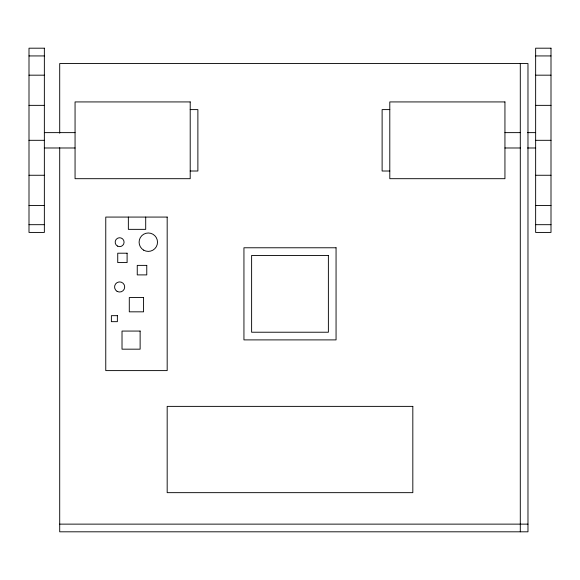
<?xml version="1.0" encoding="UTF-8"?>
<svg xmlns="http://www.w3.org/2000/svg" width="580" height="580" viewBox="0 0 580 580"><rect width="100%" height="100%" fill="white"/><g stroke="black" fill="none" stroke-linecap="round" stroke-linejoin="round"><path stroke-width="0.87" d="M29 55.934L44.355 55.934M535.644 55.934L551 55.934M29 75.175L44.355 75.175M535.644 75.175L551 75.175M29 105.357L44.355 105.357M535.644 105.357L551 105.357M190.204 109.606L197.881 109.606L197.881 171.013L190.204 171.013M389.796 109.606L382.118 109.606L382.118 171.013L389.796 171.013M44.355 132.631L75.059 132.631M504.941 132.631L520.296 132.631M527.517 132.631L535.644 132.631M29 140.309L44.355 140.309M535.644 140.309L551 140.309M44.355 147.987L75.059 147.987M504.941 147.987L520.296 147.987M527.517 147.987L535.644 147.987M29 175.262L44.355 175.262M535.644 175.262L551 175.262M29 205.443L44.355 205.443M535.644 205.443L551 205.443M29 224.685L44.355 224.685M535.644 224.685L551 224.685M59.704 524.132L527.974 524.132M520.296 63.546L520.296 531.809M145.703 217.072L145.703 229.354L128.354 229.354L128.354 217.072M59.704 133.219L59.704 63.546L527.974 63.546L527.974 531.809L59.704 531.809L59.704 147.697M44.355 48.191L29 48.191L29 232.428L44.355 232.428L44.355 48.191M551 48.191L535.644 48.191L535.644 232.428L551 232.428L551 48.191M190.204 101.928L75.059 101.928L75.059 178.691L190.204 178.691L190.204 101.928M504.941 101.928L389.796 101.928L389.796 178.691L504.941 178.691L504.941 101.928M167.178 217.072L105.763 217.072L105.763 370.606L167.178 370.606L167.178 217.072M336.059 247.776L243.941 247.776L243.941 339.894L336.059 339.894L336.059 247.776M127.1 253.206L117.733 253.206L117.733 262.573L127.1 262.573L127.1 253.206M328.381 255.454L251.618 255.454L251.618 332.224L328.381 332.224L328.381 255.454M146.769 265.379L137.25 265.379L137.25 274.898L146.769 274.898L146.769 265.379M143.572 297.555L129.289 297.555L129.289 311.83L143.572 311.83L143.572 297.555M117.37 315.672L111.382 315.672L111.382 321.661L117.37 321.661L117.37 315.672M140.128 331.064L122.017 331.064L122.017 349.174L140.128 349.174L140.128 331.064M412.822 406.377L167.178 406.377L167.178 492.659L412.822 492.659L412.822 406.377M143.695 250.168A9.215 9.215 0 0 0 157.513 242.194A9.215 9.215 0 0 0 143.695 234.219A9.215 9.215 0 0 0 143.695 250.168M117.406 246.05A4.451 4.451 0 0 0 124.084 242.194A4.451 4.451 0 0 0 117.406 238.337A4.451 4.451 0 0 0 117.406 246.05M117.102 291.356A5.068 5.068 0 0 0 124.7 286.969A5.068 5.068 0 0 0 117.102 282.576A5.068 5.068 0 0 0 117.102 291.356"/></g></svg>
